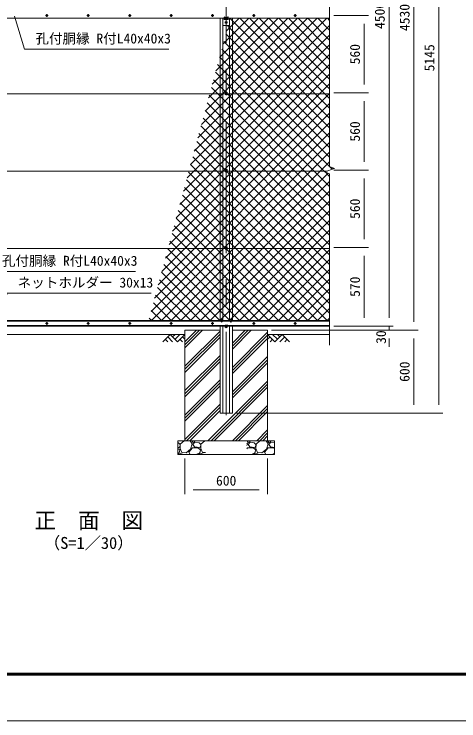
# Model space of a CAD drawing. Units: millimetres, scale not verified. Extents: x -6300 to 6300, y -4455 to 4455.
# Drawn here: x -4115 to -891, y -4455 to 665 of the extents above; entities that cross this region are included whole.
import ezdxf
from ezdxf.enums import TextEntityAlignment as Align

# ---------------------------------------------------------------- set-up
doc = ezdxf.new("R2010")
doc.units = ezdxf.units.MM
doc.header["$LTSCALE"] = 30
doc.linetypes.add('USER1', pattern=[50.8, 31.75, -6.35, 6.35, -6.35])
for name, color, linetype, lineweight in [('0-0_D-STR3', 3, 'Continuous', 13), ('0-1_D-STR1', 1, 'Continuous', 18), ('0-2_D-BMK', 2, 'USER1', 13), ('0-4_D-STR-DIM', 7, 'Continuous', 9), ('0-7_D-STR-TXT', 7, 'Continuous', 9), ('0-8_D-BGD', 7, 'Continuous', 9), ('0-9_D-STR4', 7, 'Continuous', 9), ('0-A_D-DCR-HCH', 7, 'Continuous', 9), ('0-B_D-TTL', 7, 'Continuous', 9)]:
    doc.layers.add(name, color=color, linetype=linetype, lineweight=lineweight)
doc.layers.add('0-6_D-TTL-TXT', color=7, linetype='Continuous')
doc.styles.add('ＭＳ ゴシック', font='')
doc.styles.get('ＭＳ ゴシック').set_extended_font_data('MS Gothic')

msp = doc.modelspace()

# ---------------------------------------------------------------- linework, layer by layer
at = {"layer": '0-0_D-STR3'}
for p, q in [((-2602.46, 635), (-2602.46, 583)), ((-2592.21, 623.36), (-2591.46, 641.75)), ((-2585.46, 641.75), (-2584.71, 623.36)), ((-2569.46, 641.75), (-2570.21, 623.36)), ((-2562.71, 623.36), (-2563.46, 641.75)), ((-2552.46, 635), (-2552.46, 583)), ((-2602.46, 583), (-2552.46, 583)), ((-2577.46, 612.51), (-2583.96, 608.75)), ((-2583.96, 608.75), (-2583.96, 601.25)), ((-2583.96, 601.25), (-2577.46, 597.49)), ((-2570.96, 608.75), (-2577.46, 612.51)), ((-2577.46, 597.49), (-2570.96, 601.25)), ((-2570.96, 601.25), (-2570.96, 608.75)), ((-2577.46, 102.5), (-2583.96, 98.75)), ((-2570.96, 98.75), (-2577.46, 102.5)), ((-1827.46, 88.25), (-5327.46, 88.25)), ((-2583.96, 98.75), (-2583.96, 91.25)), ((-2583.96, 91.25), (-2577.46, 87.49)), ((-2583.71, 91.1), (-2583.71, 81)), ((-2583.71, 81), (-2581.71, 81)), ((-2581.71, 89.95), (-2581.71, 81)), ((-2577.46, 87.49), (-2570.96, 91.25)), ((-2573.21, 89.95), (-2573.21, 81)), ((-2573.21, 81), (-2571.21, 81)), ((-2571.21, 91.1), (-2571.21, 81)), ((-2570.96, 91.25), (-2570.96, 98.75)), ((-2577.46, -457.5), (-2583.96, -461.25)), ((-2570.96, -461.25), (-2577.46, -457.5)), ((-1846.01, -471.75), (-5327.46, -471.75)), ((-2583.96, -461.25), (-2583.96, -468.75)), ((-2583.96, -468.75), (-2577.46, -472.51)), ((-2583.71, -468.9), (-2583.71, -479)), ((-2583.71, -479), (-2581.71, -479)), ((-2581.71, -470.05), (-2581.71, -479)), ((-2577.46, -472.51), (-2570.96, -468.75)), ((-2573.21, -470.05), (-2573.21, -479)), ((-2573.21, -479), (-2571.21, -479)), ((-2571.21, -468.9), (-2571.21, -479)), ((-2570.96, -468.75), (-2570.96, -461.25)), ((-2577.46, -1017.5), (-2583.96, -1021.25)), ((-2583.96, -1021.25), (-2583.96, -1028.75)), ((-2570.96, -1021.25), (-2577.46, -1017.5)), ((-2570.96, -1028.75), (-2570.96, -1021.25)), ((-1827.46, -1031.75), (-5327.46, -1031.75)), ((-2583.96, -1028.75), (-2577.46, -1032.51)), ((-2583.71, -1028.9), (-2583.71, -1039)), ((-2583.71, -1039), (-2581.71, -1039)), ((-2581.71, -1030.05), (-2581.71, -1039)), ((-2577.46, -1032.51), (-2570.96, -1028.75)), ((-2573.21, -1030.05), (-2573.21, -1039)), ((-2573.21, -1039), (-2571.21, -1039)), ((-2571.21, -1028.9), (-2571.21, -1039)), ((-1827.46, -1560), (-4540.84, -1560)), ((-2583.71, -1595.6), (-2583.71, -1585.5)), ((-2583.71, -1585.5), (-2581.71, -1585.5)), ((-2581.71, -1594.45), (-2581.71, -1585.5)), ((-2573.21, -1594.45), (-2573.21, -1585.5)), ((-2573.21, -1585.5), (-2571.21, -1585.5)), ((-2571.21, -1595.6), (-2571.21, -1585.5)), ((-2583.71, -1590), (-4571.21, -1590)), ((-2577.46, -1591.99), (-2583.96, -1595.75)), ((-2583.96, -1595.75), (-2583.96, -1603.25)), ((-2583.96, -1603.25), (-2577.46, -1607.01)), ((-2573.21, -1590), (-2581.71, -1590)), ((-2570.96, -1595.75), (-2577.46, -1591.99)), ((-2577.46, -1607.01), (-2570.96, -1603.25)), ((-1827.46, -1590), (-2571.21, -1590)), ((-2570.96, -1603.25), (-2570.96, -1595.75))]:
    msp.add_line(p, q, dxfattribs=at)
for points in [[(-3877.46, 660.75), (-3882.44, 657.87), (-3882.44, 652.12), (-3877.46, 649.25), (-3872.48, 652.12), (-3872.48, 657.87)], [(-3577.46, 660.75), (-3582.44, 657.87), (-3582.44, 652.12), (-3577.46, 649.25), (-3572.48, 652.12), (-3572.48, 657.87)], [(-3277.46, 660.75), (-3282.44, 657.87), (-3282.44, 652.12), (-3277.46, 649.25), (-3272.48, 652.12), (-3272.48, 657.87)], [(-2977.46, 660.75), (-2982.44, 657.87), (-2982.44, 652.12), (-2977.46, 649.25), (-2972.48, 652.12), (-2972.48, 657.87)], [(-2677.46, 660.75), (-2682.44, 657.87), (-2682.44, 652.12), (-2677.46, 649.25), (-2672.48, 652.12), (-2672.48, 657.87)], [(-2377.46, 660.75), (-2382.44, 657.87), (-2382.44, 652.12), (-2377.46, 649.25), (-2372.48, 652.12), (-2372.48, 657.87)], [(-2077.46, 660.75), (-2082.44, 657.87), (-2082.44, 652.12), (-2077.46, 649.25), (-2072.48, 652.12), (-2072.48, 657.87)], [(-3877.46, -1569.25), (-3882.44, -1572.13), (-3882.44, -1577.88), (-3877.46, -1580.75), (-3872.48, -1577.88), (-3872.48, -1572.13)], [(-3577.46, -1569.25), (-3582.44, -1572.13), (-3582.44, -1577.88), (-3577.46, -1580.75), (-3572.48, -1577.88), (-3572.48, -1572.13)], [(-3277.46, -1569.25), (-3282.44, -1572.13), (-3282.44, -1577.88), (-3277.46, -1580.75), (-3272.48, -1577.88), (-3272.48, -1572.13)], [(-2977.46, -1569.25), (-2982.44, -1572.13), (-2982.44, -1577.88), (-2977.46, -1580.75), (-2972.48, -1577.88), (-2972.48, -1572.13)], [(-2677.46, -1569.25), (-2682.44, -1572.13), (-2682.44, -1577.88), (-2677.46, -1580.75), (-2672.48, -1577.88), (-2672.48, -1572.13)], [(-2377.46, -1569.25), (-2382.44, -1572.13), (-2382.44, -1577.88), (-2377.46, -1580.75), (-2372.48, -1577.88), (-2372.48, -1572.13)], [(-2077.46, -1569.25), (-2082.44, -1572.13), (-2082.44, -1577.88), (-2077.46, -1580.75), (-2072.48, -1577.88), (-2072.48, -1572.13)]]:
    msp.add_lwpolyline(points, close=True, dxfattribs=at)
for centre, radius in [((-3877.46, 655), 6.5), ((-3877.46, 655), 4.98), ((-3577.46, 655), 6.5), ((-3577.46, 655), 4.98), ((-3277.46, 655), 6.5), ((-3277.46, 655), 4.98), ((-2977.46, 655), 6.5), ((-2977.46, 655), 4.98), ((-2677.46, 655), 6.5), ((-2677.46, 655), 4.98), ((-2377.46, 655), 6.5), ((-2377.46, 655), 4.98), ((-2077.46, 655), 6.5), ((-2077.46, 655), 4.98), ((-2577.46, 605), 6.25), ((-2577.46, 95), 6.25), ((-2577.46, -465), 6.25), ((-2577.46, -1025), 6.25), ((-3877.46, -1575), 6.5), ((-3877.46, -1575), 4.98), ((-3577.46, -1575), 6.5), ((-3577.46, -1575), 4.98), ((-3277.46, -1575), 6.5), ((-3277.46, -1575), 4.98), ((-2977.46, -1575), 6.5), ((-2977.46, -1575), 4.98), ((-2677.46, -1575), 6.5), ((-2677.46, -1575), 4.98), ((-2377.46, -1575), 6.5), ((-2377.46, -1575), 4.98), ((-2077.46, -1575), 6.5), ((-2077.46, -1575), 4.98), ((-2577.46, -1599.5), 6.25)]:
    msp.add_circle(centre, radius, dxfattribs=at)
for centre in [(-2588.46, 641.64), (-2566.46, 641.64)]:
    msp.add_arc(centre, 3, 2.08968, 177.91032, dxfattribs=at)
at = {"layer": '0-1_D-STR1'}
for p, q in [((-2622.46, -1555), (-2622.46, 635)), ((-2569.74, 635), (-2585.19, 635)), ((-1827.46, 635), (-2563.19, 635)), ((-2532.46, -1555), (-2532.46, 635)), ((-2602.46, -1555), (-2602.46, 583)), ((-2552.46, -1555), (-2552.46, 583)), ((-4540.67, -1555), (-2614.25, -1555)), ((-2613.96, -1563.38), (-2614.71, -1541.88)), ((-2607.96, -1563.38), (-2607.21, -1541.88)), ((-2607.67, -1555), (-2547.25, -1555)), ((-2546.96, -1563.38), (-2547.71, -1541.88)), ((-2540.96, -1563.38), (-2540.21, -1541.88)), ((-2540.67, -1555), (-1827.46, -1555)), ((-1827.46, -1592), (-5327.46, -1592)), ((-2583.71, -1595), (-4571.21, -1595)), ((-2622.46, -2225), (-2622.46, -1595)), ((-2602.46, -2225), (-2602.46, -1595)), ((-1827.46, -1595), (-2571.21, -1595)), ((-2552.46, -2225), (-2552.46, -1595)), ((-2532.46, -2225), (-2532.46, -1595)), ((-2622.46, -2225), (-2532.46, -2225))]:
    msp.add_line(p, q, dxfattribs=at)
msp.add_lwpolyline([(-2591.74, 635), (-4552.46, 635), (-4563.19, 635)], dxfattribs=at)
for centre in [(-2610.96, -1562.13), (-2543.96, -1562.13)]:
    msp.add_arc(centre, 3.25, 202.61986, 337.38014, dxfattribs=at)
at = {"layer": '0-2_D-BMK'}
for p, q in [((-2577.46, 2935), (-2577.46, -2240)), ((-3867.79, 655), (-3887.13, 655)), ((-3877.46, 664.67), (-3877.46, 645.33)), ((-3567.79, 655), (-3587.13, 655)), ((-3577.46, 664.67), (-3577.46, 645.33)), ((-3267.79, 655), (-3287.13, 655)), ((-3277.46, 664.67), (-3277.46, 645.33)), ((-2967.79, 655), (-2987.13, 655)), ((-2977.46, 664.67), (-2977.46, 645.33)), ((-2667.79, 655), (-2687.13, 655)), ((-2677.46, 664.67), (-2677.46, 645.33)), ((-2367.79, 655), (-2387.13, 655)), ((-2377.46, 664.67), (-2377.46, 645.33)), ((-2067.79, 655), (-2087.13, 655)), ((-2077.46, 664.67), (-2077.46, 645.33)), ((-2567.46, 605), (-2587.46, 605)), ((-2567.46, 95), (-2587.46, 95)), ((-2567.46, -465), (-2587.46, -465)), ((-2567.46, -1025), (-2587.46, -1025)), ((-3867.79, -1575), (-3887.13, -1575)), ((-3877.46, -1565.33), (-3877.46, -1584.67)), ((-3567.79, -1575), (-3587.13, -1575)), ((-3577.46, -1565.33), (-3577.46, -1584.67)), ((-3267.79, -1575), (-3287.13, -1575)), ((-3277.46, -1565.33), (-3277.46, -1584.67)), ((-2967.79, -1575), (-2987.13, -1575)), ((-2977.46, -1565.33), (-2977.46, -1584.67)), ((-2667.79, -1575), (-2687.13, -1575)), ((-2677.46, -1565.33), (-2677.46, -1584.67)), ((-2367.79, -1575), (-2387.13, -1575)), ((-2377.46, -1565.33), (-2377.46, -1584.67)), ((-2067.79, -1575), (-2087.13, -1575)), ((-2077.46, -1565.33), (-2077.46, -1584.67)), ((-2567.46, -1599.5), (-2587.46, -1599.5))]:
    msp.add_line(p, q, dxfattribs=at)
at = {"layer": '0-4_D-STR-DIM'}
for p, q in [((-1396.41, 2845), (-1396.41, -1535)), ((-1216.41, 2845), (-1216.41, -1565)), ((-1036.41, -2165), (-1036.41, 2860)), ((-1827.46, 1749.35), (-1827.46, -439.35)), ((-1797.46, 655), (-1546.41, 655)), ((-1797.46, 655), (-1546.41, 655)), ((-1576.41, 595), (-1576.41, 155)), ((-1797.46, 95), (-1546.41, 95)), ((-1797.46, 95), (-1546.41, 95)), ((-1576.41, -405), (-1576.41, 35)), ((-1862.7, -477.83), (-1792.22, -452.18)), ((-1792.22, -452.18), (-1827.46, -439.35)), ((-1827.46, -490.65), (-1862.7, -477.83)), ((-1827.46, -490.65), (-1827.46, -1732.31)), ((-1797.46, -465), (-1546.41, -465)), ((-1797.46, -465), (-1546.41, -465)), ((-1576.41, -965), (-1576.41, -525)), ((-1797.46, -1025), (-1546.41, -1025)), ((-1797.46, -1025), (-1546.41, -1025)), ((-1576.41, -1535), (-1576.41, -1085)), ((-1396.41, -1535), (-1396.41, -1475)), ((-2249.69, -1625), (-1186.41, -1625)), ((-2247.46, -1625), (-1366.41, -1625)), ((-2247.46, -1625), (-1186.41, -1625)), ((-1797.46, -1595), (-1546.41, -1595)), ((-1797.46, -1595), (-1366.41, -1595)), ((-1797.46, -1595), (-1366.41, -1595)), ((-1396.41, -1595), (-1396.41, -1625)), ((-1396.41, -1685), (-1396.41, -1745)), ((-1216.41, -1685), (-1216.41, -2165)), ((-2502.46, -2225), (-1186.41, -2225)), ((-2502.46, -2225), (-1006.41, -2225)), ((-2877.46, -2555), (-2877.46, -2812.32)), ((-2277.46, -2555), (-2277.46, -2812.32)), ((-2817.46, -2782.32), (-2337.46, -2782.32))]:
    msp.add_line(p, q, dxfattribs=at)
at = {"layer": '0-7_D-STR-TXT'}
for points in [[(-2992.34, 412.17), (-4039.16, 412.17), (-4112.54, 649.92)], [(-3234.81, -1198.3), (-4281.63, -1198.3), (-4391.14, -1553.09)], [(-3120.93, -1357.35), (-4165.46, -1357.35), (-4231.76, -1575.21)]]:
    msp.add_lwpolyline(points, dxfattribs=at)
at = {"layer": '0-8_D-BGD'}
for p, q in [((-2877.46, -1655), (-4277.46, -1655)), ((-2277.46, -1655), (-1827.46, -1655))]:
    msp.add_line(p, q, dxfattribs=at)
at = {"layer": '0-9_D-STR4'}
for p, q in [((-2877.46, -1625), (-2877.46, -2425)), ((-2622.46, -1625), (-2877.46, -1625)), ((-2277.46, -1625), (-2532.46, -1625)), ((-2277.46, -1625), (-2277.46, -2425)), ((-2227.46, -2425), (-2927.46, -2425)), ((-2927.46, -2425), (-2927.46, -2525)), ((-2227.46, -2425), (-2227.46, -2525)), ((-2927.46, -2525), (-2227.46, -2525))]:
    msp.add_line(p, q, dxfattribs=at)
at = {"layer": '0-A_D-DCR-HCH'}
for p, q in [((-2809.5, -327.2), (-1847.31, 635)), ((-2783.43, -230.41), (-1918.02, 635)), ((-2757.35, -133.62), (-1988.73, 635)), ((-2731.27, -36.84), (-2059.44, 635)), ((-2705.2, 59.95), (-2130.15, 635)), ((-2679.12, 156.74), (-2200.86, 635)), ((-2653.04, 253.52), (-2271.57, 635)), ((-2626.97, 350.31), (-2342.28, 635)), ((-2600.89, 447.1), (-2412.99, 635)), ((-2574.82, 543.89), (-2483.7, 635)), ((-1827.46, -87.79), (-2550.26, 635)), ((-1827.46, -17.08), (-2479.54, 635)), ((-1827.46, 53.63), (-2408.83, 635)), ((-1827.46, 124.34), (-2338.12, 635)), ((-1827.46, 195.05), (-2267.41, 635)), ((-1827.46, 265.76), (-2196.7, 635)), ((-1827.46, 336.47), (-2125.99, 635)), ((-1827.46, 407.18), (-2055.28, 635)), ((-1827.46, 477.89), (-1984.57, 635)), ((-1827.46, 548.6), (-1913.86, 635)), ((-1827.46, 619.31), (-1843.15, 635)), ((-2835.58, -423.99), (-1827.46, 584.13)), ((-1827.46, -158.51), (-2565.27, 579.31)), ((-2861.66, -520.77), (-1827.46, 513.42)), ((-1827.46, -229.22), (-2580.28, 523.6)), ((-1827.46, -299.93), (-2595.29, 467.9)), ((-2887.73, -617.56), (-1827.46, 442.71)), ((-1827.46, -370.64), (-2610.3, 412.2)), ((-2913.81, -714.35), (-1827.46, 372)), ((-1810.12, -458.69), (-2625.3, 356.49)), ((-2939.89, -811.13), (-1827.46, 301.29)), ((-1861.96, -477.56), (-2640.31, 300.79)), ((-2965.96, -907.92), (-1827.46, 230.58)), ((-1827.46, -582.77), (-2655.32, 245.09)), ((-2992.04, -1004.71), (-1827.46, 159.87)), ((-1827.46, -653.48), (-2670.33, 189.38)), ((-1827.46, -724.19), (-2685.33, 133.68)), ((-3018.12, -1101.5), (-1827.46, 89.16)), ((-1827.46, -794.9), (-2700.34, 77.98)), ((-3044.19, -1198.28), (-1827.46, 18.45)), ((-1827.46, -865.61), (-2715.35, 22.27)), ((-1827.46, -936.32), (-2730.36, -33.43)), ((-3070.27, -1295.07), (-1827.46, -52.26)), ((-1827.46, -1007.03), (-2745.36, -89.13)), ((-3096.34, -1391.86), (-1827.46, -122.97)), ((-1827.46, -1077.74), (-2760.37, -144.83)), ((-3122.42, -1488.64), (-1827.46, -193.68)), ((-1827.46, -1148.45), (-2775.38, -200.54)), ((-3123.07, -1560), (-1827.46, -264.4)), ((-1827.46, -1219.17), (-2790.39, -256.24)), ((-3052.36, -1560), (-1827.46, -335.11)), ((-1827.46, -1289.88), (-2805.39, -311.94)), ((-2981.65, -1560), (-1827.46, -405.82)), ((-1827.46, -1360.59), (-2820.4, -367.65)), ((-1827.46, -1431.3), (-2835.41, -423.35)), ((-1809.34, -458.4), (-1800.2, -449.27)), ((-2910.93, -1560), (-1837.82, -486.88)), ((-1827.46, -1502.01), (-2850.42, -479.05)), ((-1827.46, -512.06), (-1861.12, -478.4)), ((-1840.18, -1560), (-2865.42, -534.76)), ((-2840.22, -1560), (-1827.46, -547.24)), ((-1910.89, -1560), (-2880.43, -590.46)), ((-1981.6, -1560), (-2895.44, -646.16)), ((-2769.51, -1560), (-1827.46, -617.95)), ((-2052.31, -1560), (-2910.45, -701.87)), ((-2698.8, -1560), (-1827.46, -688.66)), ((-2123.02, -1560), (-2925.45, -757.57)), ((-2628.09, -1560), (-1827.46, -759.37)), ((-2193.73, -1560), (-2940.46, -813.27)), ((-2264.44, -1560), (-2955.47, -868.98)), ((-2557.38, -1560), (-1827.46, -830.08)), ((-2486.67, -1560), (-1827.46, -900.79)), ((-2335.16, -1560), (-2970.48, -924.68)), ((-2415.96, -1560), (-1827.46, -971.5)), ((-2405.87, -1560), (-2985.48, -980.38)), ((-2476.58, -1560), (-3000.49, -1036.08)), ((-2345.25, -1560), (-1827.46, -1042.21)), ((-2547.29, -1560), (-3015.5, -1091.79)), ((-2274.54, -1560), (-1827.46, -1112.92)), ((-2618, -1560), (-3030.51, -1147.49)), ((-2688.71, -1560), (-3045.51, -1203.19)), ((-2203.83, -1560), (-1827.46, -1183.63)), ((-2759.42, -1560), (-3060.52, -1258.9)), ((-2133.12, -1560), (-1827.46, -1254.34)), ((-2830.13, -1560), (-3075.53, -1314.6)), ((-2062.41, -1560), (-1827.46, -1325.06)), ((-2900.84, -1560), (-3090.54, -1370.3)), ((-2971.55, -1560), (-3105.55, -1426.01)), ((-1991.7, -1560), (-1827.46, -1395.77)), ((-3042.26, -1560), (-3120.55, -1481.71)), ((-1920.98, -1560), (-1827.46, -1466.48)), ((-3112.97, -1560), (-3135.56, -1537.41)), ((-1850.27, -1560), (-1827.46, -1537.19)), ((-2877.46, -1753.23), (-2749.23, -1625)), ((-2877.46, -1731.13), (-2771.33, -1625)), ((-2877.46, -1709.04), (-2793.42, -1625)), ((-2877.46, -1885.81), (-2622.46, -1630.81)), ((-2532.46, -1761.78), (-2395.68, -1625)), ((-2532.46, -1739.69), (-2417.77, -1625)), ((-2532.46, -1717.59), (-2439.87, -1625)), ((-2983.89, -1655), (-3037.1, -1708.21)), ((-3001.62, -1672.74), (-2965.99, -1708.21)), ((-2983.89, -1655), (-2930.67, -1708.21)), ((-2966.15, -1672.74), (-2948.41, -1655)), ((-2948.41, -1690.47), (-2912.94, -1655)), ((-2930.67, -1708.21), (-2877.46, -1655)), ((-2895.2, -1672.74), (-2877.46, -1690.39)), ((-2877.46, -1907.91), (-2622.46, -1652.91)), ((-2877.46, -1930.01), (-2622.46, -1675.01)), ((-2532.46, -1894.37), (-2277.46, -1639.37)), ((-2532.46, -1916.46), (-2277.46, -1661.46)), ((-2532.46, -1938.56), (-2277.46, -1683.56)), ((-2224.25, -1708.21), (-2277.46, -1655)), ((-2259.72, -1672.74), (-2277.46, -1690.39)), ((-2206.51, -1690.47), (-2241.99, -1655)), ((-2171.04, -1655), (-2224.25, -1708.21)), ((-2188.68, -1672.83), (-2206.51, -1655)), ((-2153.3, -1672.74), (-2188.94, -1708.21)), ((-2171.04, -1655), (-2117.83, -1708.21)), ((-3019.36, -1690.47), (-3001.54, -1708.21)), ((-2912.94, -1690.47), (-2895.12, -1708.21)), ((-2241.99, -1690.47), (-2259.81, -1708.21)), ((-2135.56, -1690.47), (-2153.38, -1708.21)), ((-2877.46, -2062.59), (-2622.46, -1807.59)), ((-2877.46, -2084.69), (-2622.46, -1829.69)), ((-2532.46, -2071.14), (-2277.46, -1816.14)), ((-2532.46, -2093.24), (-2277.46, -1838.24)), ((-2877.46, -2106.78), (-2622.46, -1851.78)), ((-2532.46, -2115.34), (-2277.46, -1860.34)), ((-2877.46, -2239.37), (-2622.46, -1984.37)), ((-2709.54, -2425), (-2277.46, -1992.92)), ((-2877.46, -2261.46), (-2622.46, -2006.46)), ((-2877.46, -2283.56), (-2622.46, -2028.56)), ((-2687.44, -2425), (-2277.46, -2015.02)), ((-2665.35, -2425), (-2277.46, -2037.11)), ((-2877.46, -2416.14), (-2622.46, -2161.14)), ((-2864.22, -2425), (-2622.46, -2183.24)), ((-2532.76, -2425), (-2277.46, -2169.7)), ((-2510.67, -2425), (-2277.46, -2191.79)), ((-2842.12, -2425), (-2622.46, -2205.34)), ((-2488.57, -2425), (-2277.46, -2213.89)), ((-2355.99, -2425), (-2277.46, -2346.47)), ((-2333.89, -2425), (-2277.46, -2368.57)), ((-2311.79, -2425), (-2277.46, -2390.67)), ((-2924.25, -2441.5), (-2927.46, -2441.02)), ((-2912.25, -2452), (-2924.25, -2441.5)), ((-2910.75, -2450.5), (-2912.25, -2482)), ((-2912.25, -2461), (-2912.25, -2452)), ((-2882.83, -2425), (-2910.75, -2450.5)), ((-2823.75, -2449), (-2838.42, -2425)), ((-2835.75, -2486.5), (-2823.75, -2449)), ((-2824.65, -2425), (-2819.25, -2438.5)), ((-2819.25, -2438.5), (-2796.75, -2425)), ((-2804.25, -2437), (-2819.25, -2452)), ((-2819.25, -2452), (-2807.25, -2470)), ((-2774.25, -2441.5), (-2804.25, -2437)), ((-2762.25, -2452), (-2774.25, -2441.5)), ((-2760.75, -2450.5), (-2762.25, -2482)), ((-2762.25, -2461), (-2762.25, -2452)), ((-2732.83, -2425), (-2760.75, -2450.5)), ((-2423.75, -2449), (-2427.46, -2442.93)), ((-2427.46, -2460.59), (-2423.75, -2449)), ((-2424.65, -2425), (-2419.25, -2438.5)), ((-2419.25, -2438.5), (-2396.75, -2425)), ((-2404.25, -2437), (-2419.25, -2452)), ((-2419.25, -2452), (-2407.25, -2470)), ((-2374.25, -2441.5), (-2404.25, -2437)), ((-2362.25, -2452), (-2374.25, -2441.5)), ((-2360.75, -2450.5), (-2362.25, -2482)), ((-2362.25, -2461), (-2362.25, -2452)), ((-2332.83, -2425), (-2360.75, -2450.5)), ((-2273.75, -2449), (-2288.42, -2425)), ((-2285.75, -2486.5), (-2273.75, -2449)), ((-2274.65, -2425), (-2269.25, -2438.5)), ((-2269.25, -2438.5), (-2246.75, -2425)), ((-2254.25, -2437), (-2269.25, -2452)), ((-2269.25, -2452), (-2257.25, -2470)), ((-2227.46, -2441.02), (-2254.25, -2437)), ((-2927.46, -2473.58), (-2919.75, -2474.5)), ((-2927.46, -2481.51), (-2913.75, -2491)), ((-2919.75, -2474.5), (-2912.25, -2461)), ((-2913.75, -2491), (-2919.75, -2512)), ((-2912.25, -2482), (-2900.25, -2510.5)), ((-2868.75, -2512), (-2835.75, -2486.5)), ((-2849.25, -2507.5), (-2822.25, -2477.5)), ((-2839.05, -2525), (-2849.25, -2507.5)), ((-2807.25, -2470), (-2769.75, -2474.5)), ((-2769.75, -2474.5), (-2762.25, -2461)), ((-2763.75, -2491), (-2769.75, -2512)), ((-2762.25, -2482), (-2750.25, -2510.5)), ((-2427.46, -2483.29), (-2422.25, -2477.5)), ((-2422.25, -2477.5), (-2383.25, -2477.5)), ((-2407.25, -2470), (-2369.75, -2474.5)), ((-2383.25, -2477.5), (-2363.75, -2491)), ((-2369.75, -2474.5), (-2362.25, -2461)), ((-2363.75, -2491), (-2369.75, -2512)), ((-2362.25, -2482), (-2350.25, -2510.5)), ((-2318.75, -2512), (-2285.75, -2486.5)), ((-2299.25, -2507.5), (-2272.25, -2477.5)), ((-2289.05, -2525), (-2299.25, -2507.5)), ((-2257.25, -2470), (-2227.46, -2473.58)), ((-2919.75, -2512), (-2927.46, -2516.04)), ((-2927.46, -2521.25), (-2912.25, -2516.5)), ((-2912.25, -2516.5), (-2889.59, -2525)), ((-2900.25, -2510.5), (-2868.75, -2512)), ((-2769.75, -2512), (-2794.57, -2525)), ((-2786.68, -2525), (-2786.25, -2524)), ((-2786.25, -2524), (-2762.25, -2516.5)), ((-2762.25, -2516.5), (-2739.59, -2525)), ((-2750.25, -2510.5), (-2727.46, -2511.59)), ((-2369.75, -2512), (-2394.57, -2525)), ((-2386.68, -2525), (-2386.25, -2524)), ((-2386.25, -2524), (-2362.25, -2516.5)), ((-2362.25, -2516.5), (-2339.59, -2525)), ((-2350.25, -2510.5), (-2318.75, -2512)), ((-2227.46, -2516.04), (-2244.57, -2525)), ((-2236.68, -2525), (-2236.25, -2524)), ((-2236.25, -2524), (-2227.46, -2521.25))]:
    msp.add_line(p, q, dxfattribs=at)
for points in [[(-2822.25, -2477.5), (-2783.25, -2477.5), (-2763.75, -2491)], [(-2272.25, -2477.5), (-2233.25, -2477.5), (-2227.46, -2481.51)]]:
    msp.add_lwpolyline(points, dxfattribs=at)
at = {"layer": '0-B_D-TTL', "color": 2, "lineweight": 18}
msp.add_lwpolyline([(-6300, 4455), (6300, 4455), (6300, -4455), (-6300, -4455)], close=True, dxfattribs=at)
at = {"layer": '0-B_D-TTL'}
for points in [[(-5895, 4125), (5895, 4125), (5895, -4125), (-5895, -4125)], [(-5891.25, 4121.25), (5891.25, 4121.25), (5891.25, -4121.25), (-5891.25, -4121.25)], [(-5887.5, 4117.5), (5887.5, 4117.5), (5887.5, -4117.5), (-5887.5, -4117.5)], [(-5883.75, 4113.75), (5883.75, 4113.75), (5883.75, -4113.75), (-5883.75, -4113.75)], [(-5880, 4110), (5880, 4110), (5880, -4110), (-5880, -4110)]]:
    msp.add_lwpolyline(points, close=True, dxfattribs=at)

# ---------------------------------------------------------------- texts
at = {"layer": '0-4_D-STR-DIM', "style": 'ＭＳ ゴシック'}
for s, p in [('4500', (-1406.54, 557.87)), ('4530', (-1226.54, 542.87)), ('560', (-1586.54, 301.69)), ('5145', (-1046.54, 250.79)), ('560', (-1586.54, -258.31)), ('560', (-1586.54, -818.31)), ('570', (-1586.54, -1383.31)), ('30', (-1397.55, -1723.73)), ('600', (-1226.54, -1998.88))]:
    msp.add_text(s, height=72.14, rotation=90, dxfattribs=at).set_placement(p, align=Align.BOTTOM_LEFT)
msp.add_text('600', height=72.14, dxfattribs=at).set_placement((-2651.34, -2772.19), align=Align.BOTTOM_LEFT)
at = {"layer": '0-6_D-TTL-TXT', "style": 'ＭＳ ゴシック'}
for s, height, p in [('正\u3000面\u3000図', 115.5, (-3967.31, -3095.59)), ('（S=1／30）', 86.66, (-3899.09, -3235.38))]:
    msp.add_text(s, height=height, dxfattribs=at).set_placement(p, align=Align.BOTTOM_LEFT)
at = {"layer": '0-7_D-STR-TXT', "style": 'ＭＳ ゴシック'}
for s, p in [('孔付胴縁 R付L40x40x3', (-3961.25, 431.05)), ('孔付胴縁 R付L40x40x3', (-4203.72, -1179.43)), ('ネットホルダー 30x13', (-4089.83, -1336.95))]:
    msp.add_text(s, height=72.14, dxfattribs=at).set_placement(p, align=Align.BOTTOM_LEFT)

doc.saveas('drawing.dxf')
